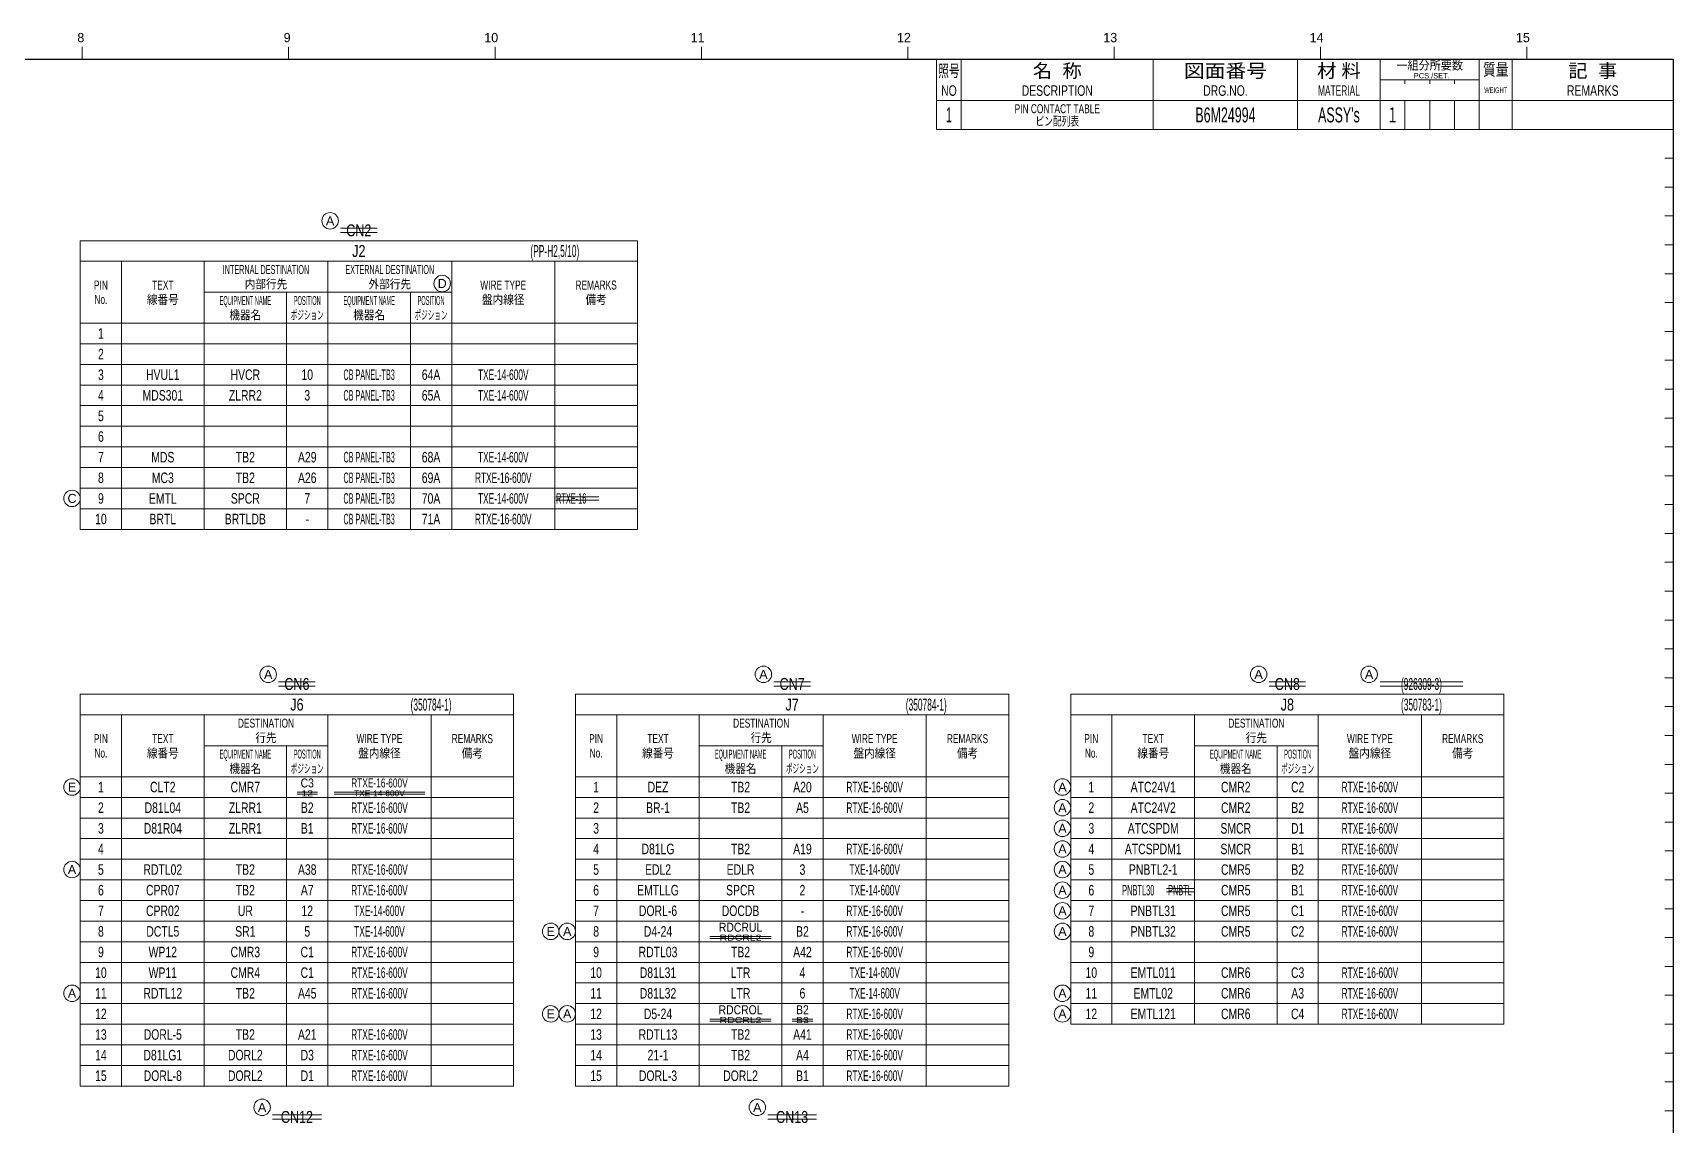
# Model space of a CAD drawing. Header units: millimetres. Extents: x 10 to 821, y 12 to 580.
# Drawn here: x 423.5 to 821, y 315.5 to 580.4 of the extents above; entities that cross this region are included whole.
import ezdxf
from ezdxf.enums import TextEntityAlignment as Align

# ---------------------------------------------------------------- set-up
doc = ezdxf.new("R2010")
doc.units = ezdxf.units.MM
for name, color, linetype in [('GR1_02', 7, 'Continuous'), ('GR1_04', 7, 'Continuous'), ('GR1_05', 7, 'Continuous'), ('GR1_06', 7, 'Continuous'), ('GR1_07', 7, 'Continuous'), ('GR2_03', 7, 'Continuous'), ('図面枠B6M', 7, 'Continuous'), ('表題、部品表_02', 7, 'Continuous'), ('表題、部品表_03', 7, 'Continuous')]:
    doc.layers.add(name, color=color, linetype=linetype)
doc.styles.add('HG丸ｺﾞｼｯｸM-PRO', font='')
doc.styles.get('HG丸ｺﾞｼｯｸM-PRO').set_extended_font_data('HG丸ｺﾞｼｯｸM-PRO')

# ---------------------------------------------------------------- blocks, each defined once
blk = doc.blocks.new('BLKF023')
at = {"layer": '図面枠B6M', "color": 4, "linetype": 'Continuous', "lineweight": 13}
for p, q in [((435.5, 577), (435.5, 574)), ((485.5, 577), (485.5, 574)), ((535.5, 577), (535.5, 574)), ((585.5, 577), (585.5, 574)), ((635.5, 577), (635.5, 574)), ((685.5, 577), (685.5, 574)), ((735.5, 577), (735.5, 574)), ((785.5, 577), (785.5, 574)), ((819, 557), (821, 557)), ((819, 550), (821, 550)), ((819, 543), (821, 543)), ((819, 536), (821, 536)), ((819, 529), (821, 529)), ((819, 522), (821, 522)), ((819, 515), (821, 515)), ((819, 508), (821, 508)), ((819, 501), (821, 501)), ((819, 494), (821, 494)), ((819, 487), (821, 487)), ((819, 480), (821, 480)), ((819, 473), (821, 473)), ((819, 466), (821, 466)), ((819, 459), (821, 459)), ((819, 452), (821, 452)), ((819, 445), (821, 445)), ((819, 438), (821, 438)), ((819, 431), (821, 431)), ((819, 424), (821, 424)), ((819, 417), (821, 417)), ((819, 410), (821, 410)), ((819, 403), (821, 403)), ((819, 396), (821, 396)), ((819, 389), (821, 389)), ((819, 382), (821, 382)), ((819, 375), (821, 375)), ((819, 368), (821, 368)), ((819, 361), (821, 361)), ((819, 354), (821, 354)), ((819, 347), (821, 347)), ((819, 340), (821, 340)), ((819, 333), (821, 333)), ((819, 326), (821, 326)), ((819, 319), (821, 319))]:
    blk.add_line(p, q, dxfattribs=at)
at = {"layer": '図面枠B6M', "color": 2, "linetype": 'Continuous', "lineweight": 25}
for p, q in [((35.5, 574), (821, 574)), ((821, 574), (821, 20))]:
    blk.add_line(p, q, dxfattribs=at)
at = {"layer": '図面枠B6M', "color": 4, "linetype": 'Continuous', "lineweight": 13, "style": 'HG丸ｺﾞｼｯｸM-PRO', "width": 1.003994}
for s, height, p in [('8', 2.25, (434.29, 577.45)), ('9', 2.25, (484.29, 577.45)), ('10', 2.255, (532.9, 577.45)), ('11', 2.255, (582.9, 577.45)), ('12', 2.255, (632.9, 577.45)), ('13', 2.255, (682.9, 577.45)), ('14', 2.255, (732.9, 577.45)), ('15', 2.255, (782.9, 577.45))]:
    blk.add_text(s, height=height, dxfattribs=at).set_placement(p, align=Align.BOTTOM_LEFT)
blk = doc.blocks.new('BLKF026')
at = {"layer": 'GR2_03', "color": 4, "linetype": 'Continuous', "lineweight": 13}
for p, q in [((642.5, 574), (642.5, 564)), ((642.5, 574), (821, 574)), ((648.5, 574), (648.5, 564)), ((695, 574), (695, 564)), ((730, 574), (730, 564)), ((750, 574), (750, 564)), ((774, 574), (774, 564)), ((782, 574), (782, 564)), ((821, 574), (821, 564)), ((750, 569), (774, 569)), ((756, 568), (756, 569)), ((762, 569), (762, 568)), ((768, 569), (768, 568)), ((642.5, 564), (821, 564))]:
    blk.add_line(p, q, dxfattribs=at)
at = {"layer": 'GR2_03', "color": 3, "linetype": 'Continuous', "lineweight": 35, "style": 'HG丸ｺﾞｼｯｸM-PRO'}
for s, height, width, p in [('照号', 2.909, 0.651535, (645.5, 571.2)), ('名  称', 3.273, 1.042426, (671.75, 571.2)), ('図面番号', 3.273, 1.127518, (712.5, 571.2)), ('材 料', 3.273, 1.042439, (740, 571.2)), ('一組分所要数', 2.036, 0.966638, (762, 572.5)), ('質量', 2.909, 0.781842, (778, 571.5)), ('記  事', 3.273, 1.042426, (801.5, 571.2)), ('PCS./SET.', 1.309, 0.862935, (762.5, 570)), ('NO', 2.545, 0.740841, (645.5, 566.4)), ('DESCRIPTION', 2.5455, 0.741365, (671.75, 566.4)), ('DRG.NO.', 2.545, 0.741189, (712.5, 566.4)), ('MATERIAL', 2.545, 0.594756, (740, 566.4)), ('WEIGHT', 1.309, 0.635507, (778, 566.5)), ('REMARKS', 2.545, 0.742803, (801.5, 566.4))]:
    blk.add_text(s, height=height, dxfattribs=dict(at, width=width)).set_placement(p, align=Align.MIDDLE_CENTER)
blk = doc.blocks.new('BLKF025')
at = {"layer": 'GR2_03', "color": 3, "linetype": 'Continuous', "lineweight": 13}
blk.add_blockref('BLKF026', (0, 0), dxfattribs=at)
blk = doc.blocks.new('BLKF027')
at = {"layer": '表題、部品表_02', "color": 4, "linetype": 'Continuous', "lineweight": 13}
for p, q in [((642.5, 564), (642.5, 557)), ((642.5, 564), (821, 564)), ((648.5, 564), (648.5, 557)), ((695, 564), (695, 557)), ((730, 564), (730, 557)), ((750, 564), (750, 557)), ((756, 564), (756, 557)), ((762, 564), (762, 557)), ((768, 557), (768, 564)), ((774, 564), (774, 557)), ((782, 564), (782, 557)), ((821, 564), (821, 557)), ((642.5, 557), (821, 557))]:
    blk.add_line(p, q, dxfattribs=at)
blk = doc.blocks.new('BLKF087')
at = {"layer": 'GR1_02', "color": 4, "linetype": 'Continuous', "lineweight": 13}
for p, q in [((435, 420), (540, 420)), ((435, 420), (435, 325)), ((540, 420), (540, 325)), ((435, 415), (540, 415)), ((445, 415), (445, 325)), ((465, 415), (465, 325)), ((495, 415), (495, 325)), ((520, 415), (520, 325)), ((465, 407.5), (495, 407.5)), ((485, 407.5), (485, 325)), ((435, 400), (540, 400)), ((435, 395), (540, 395)), ((435, 390), (540, 390)), ((435, 385), (540, 385)), ((435, 380), (540, 380)), ((435, 375), (540, 375)), ((435, 370), (540, 370)), ((435, 365), (540, 365)), ((435, 360), (540, 360)), ((435, 355), (540, 355)), ((435, 350), (540, 350)), ((435, 345), (540, 345)), ((435, 340), (540, 340)), ((435, 335), (540, 335)), ((435, 330), (540, 330)), ((435, 325), (540, 325))]:
    blk.add_line(p, q, dxfattribs=at)
blk = doc.blocks.new('BLKF073')
at = {"layer": 'GR1_02', "color": 4, "linetype": 'Continuous', "lineweight": 13}
blk.add_blockref('BLKF087', (0, 0), dxfattribs=at)
at = {"layer": 'GR1_02', "color": 3, "linetype": 'Continuous', "lineweight": 35, "style": 'HG丸ｺﾞｼｯｸM-PRO'}
for s, height, width, p in [('J6', 2.909, 0.784871, (487.5, 417.5)), ('DESTINATION', 2.1818, 0.693116, (480, 413)), ('PIN', 2.182, 0.692358, (440, 409.25)), ('TEXT', 2.182, 0.694137, (455, 409.25)), ('行先', 2.182, 0.863284, (480, 409.5)), ('WIRE TYPE', 2.182, 0.692093, (507.5, 409.25)), ('REMARKS', 2.182, 0.692634, (530, 409.25)), ('No.', 2.182, 0.69162, (440, 405.75)), ('線番号', 2.182, 0.863284, (455, 405.75)), ('EQUIPMENT NAME', 2.1818, 0.375541, (475, 405.5)), ('POSITION', 2.182, 0.375403, (490, 405.5)), ('盤内線径', 2.182, 0.863284, (507.5, 405.75)), ('備考', 2.182, 0.863284, (530, 405.75)), ('機器名', 2.182, 0.863284, (475, 402)), ('ポジション', 2.182, 0.521228, (490, 402)), ('1', 2.55, 0.740651, (440, 397.5)), ('2', 2.55, 0.740651, (440, 392.5)), ('3', 2.55, 0.740651, (440, 387.5)), ('4', 2.55, 0.740651, (440, 382.5)), ('5', 2.55, 0.740651, (440, 377.5)), ('6', 2.55, 0.740651, (440, 372.5)), ('7', 2.55, 0.740651, (440, 367.5)), ('8', 2.55, 0.740651, (440, 362.5)), ('9', 2.55, 0.740651, (440, 357.5)), ('10', 2.545, 0.740651, (440, 352.5)), ('11', 2.545, 0.740651, (440, 347.5)), ('12', 2.545, 0.740651, (440, 342.5)), ('13', 2.545, 0.740651, (440, 337.5)), ('14', 2.545, 0.740651, (440, 332.5)), ('15', 2.545, 0.740651, (440, 327.5))]:
    blk.add_text(s, height=height, dxfattribs=dict(at, width=width)).set_placement(p, align=Align.MIDDLE_CENTER)
blk = doc.blocks.new('BLKF104')
at = {"layer": 'GR1_02', "color": 4, "linetype": 'Continuous', "lineweight": 13}
for p, q in [((555, 420), (660, 420)), ((555, 420), (555, 325)), ((660, 420), (660, 325)), ((555, 415), (660, 415)), ((565, 415), (565, 325)), ((585, 415), (585, 325)), ((615, 415), (615, 325)), ((640, 415), (640, 325)), ((585, 407.5), (615, 407.5)), ((605, 407.5), (605, 325)), ((555, 400), (660, 400)), ((555, 395), (660, 395)), ((555, 390), (660, 390)), ((555, 385), (660, 385)), ((555, 380), (660, 380)), ((555, 375), (660, 375)), ((555, 370), (660, 370)), ((555, 365), (660, 365)), ((555, 360), (660, 360)), ((555, 355), (660, 355)), ((555, 350), (660, 350)), ((555, 345), (660, 345)), ((555, 340), (660, 340)), ((555, 335), (660, 335)), ((555, 330), (660, 330)), ((555, 325), (660, 325))]:
    blk.add_line(p, q, dxfattribs=at)
blk = doc.blocks.new('BLKF090')
at = {"layer": 'GR1_02', "color": 4, "linetype": 'Continuous', "lineweight": 13}
blk.add_blockref('BLKF104', (0, 0), dxfattribs=at)
at = {"layer": 'GR1_02', "color": 3, "linetype": 'Continuous', "lineweight": 35, "style": 'HG丸ｺﾞｼｯｸM-PRO'}
for s, height, width, p in [('J7', 2.909, 0.784871, (607.5, 417.5)), ('DESTINATION', 2.1818, 0.693116, (600, 413)), ('PIN', 2.182, 0.692358, (560, 409.25)), ('TEXT', 2.182, 0.694137, (575, 409.25)), ('行先', 2.182, 0.863284, (600, 409.5)), ('WIRE TYPE', 2.182, 0.692093, (627.5, 409.25)), ('REMARKS', 2.182, 0.692634, (650, 409.25)), ('No.', 2.182, 0.69162, (560, 405.75)), ('線番号', 2.182, 0.863284, (575, 405.75)), ('EQUIPMENT NAME', 2.1818, 0.375541, (595, 405.5)), ('POSITION', 2.182, 0.375403, (610, 405.5)), ('盤内線径', 2.182, 0.863284, (627.5, 405.75)), ('備考', 2.182, 0.863284, (650, 405.75)), ('機器名', 2.182, 0.863284, (595, 402)), ('ポジション', 2.182, 0.521228, (610, 402)), ('1', 2.55, 0.740651, (560, 397.5)), ('2', 2.55, 0.740651, (560, 392.5)), ('3', 2.55, 0.740651, (560, 387.5)), ('4', 2.55, 0.740651, (560, 382.5)), ('5', 2.55, 0.740651, (560, 377.5)), ('6', 2.55, 0.740651, (560, 372.5)), ('7', 2.55, 0.740651, (560, 367.5)), ('8', 2.55, 0.740651, (560, 362.5)), ('9', 2.55, 0.740651, (560, 357.5)), ('10', 2.545, 0.740651, (560, 352.5)), ('11', 2.545, 0.740651, (560, 347.5)), ('12', 2.545, 0.740651, (560, 342.5)), ('13', 2.545, 0.740651, (560, 337.5)), ('14', 2.545, 0.740651, (560, 332.5)), ('15', 2.545, 0.740651, (560, 327.5))]:
    blk.add_text(s, height=height, dxfattribs=dict(at, width=width)).set_placement(p, align=Align.MIDDLE_CENTER)
blk = doc.blocks.new('BLKF188')
at = {"layer": 'GR1_06', "color": 4, "linetype": 'Continuous', "lineweight": 13}
blk.add_circle((480.54, 424.83), 2, dxfattribs=at)
at = {"layer": 'GR1_06', "color": 4, "linetype": 'Continuous', "lineweight": 13, "style": 'HG丸ｺﾞｼｯｸM-PRO', "width": 1.042301}
blk.add_text('A', height=2.18, dxfattribs=at).set_placement((480.54, 424.83), align=Align.MIDDLE_CENTER)
blk = doc.blocks.new('BLKF189')
at = {"layer": 'GR1_06', "color": 4, "linetype": 'Continuous', "lineweight": 13}
blk.add_circle((600.54, 424.83), 2, dxfattribs=at)
at = {"layer": 'GR1_06', "color": 4, "linetype": 'Continuous', "lineweight": 13, "style": 'HG丸ｺﾞｼｯｸM-PRO', "width": 1.042301}
blk.add_text('A', height=2.18, dxfattribs=at).set_placement((600.54, 424.83), align=Align.MIDDLE_CENTER)
blk = doc.blocks.new('BLKF190')
at = {"layer": 'GR1_06', "color": 4, "linetype": 'Continuous', "lineweight": 13}
blk.add_circle((720.54, 424.83), 2, dxfattribs=at)
at = {"layer": 'GR1_06', "color": 4, "linetype": 'Continuous', "lineweight": 13, "style": 'HG丸ｺﾞｼｯｸM-PRO', "width": 1.042301}
blk.add_text('A', height=2.18, dxfattribs=at).set_placement((720.54, 424.83), align=Align.MIDDLE_CENTER)
blk = doc.blocks.new('BLKF194')
at = {"layer": 'GR1_06', "color": 4, "linetype": 'Continuous', "lineweight": 13}
blk.add_circle((479.06, 319.83), 2, dxfattribs=at)
at = {"layer": 'GR1_06', "color": 4, "linetype": 'Continuous', "lineweight": 13, "style": 'HG丸ｺﾞｼｯｸM-PRO', "width": 1.042301}
blk.add_text('A', height=2.18, dxfattribs=at).set_placement((479.06, 319.83), align=Align.MIDDLE_CENTER)
blk = doc.blocks.new('BLKF195')
at = {"layer": 'GR1_06', "color": 4, "linetype": 'Continuous', "lineweight": 13}
blk.add_circle((599.06, 319.83), 2, dxfattribs=at)
at = {"layer": 'GR1_06', "color": 4, "linetype": 'Continuous', "lineweight": 13, "style": 'HG丸ｺﾞｼｯｸM-PRO', "width": 1.042301}
blk.add_text('A', height=2.18, dxfattribs=at).set_placement((599.06, 319.83), align=Align.MIDDLE_CENTER)
blk = doc.blocks.new('BLKF196')
at = {"layer": 'GR1_06', "color": 4, "linetype": 'Continuous', "lineweight": 13}
blk.add_circle((673, 372.5), 2, dxfattribs=at)
at = {"layer": 'GR1_06', "color": 4, "linetype": 'Continuous', "lineweight": 13, "style": 'HG丸ｺﾞｼｯｸM-PRO', "width": 1.042301}
blk.add_text('A', height=2.18, dxfattribs=at).set_placement((673, 372.5), align=Align.MIDDLE_CENTER)
blk = doc.blocks.new('BLKF197')
at = {"layer": 'GR1_06', "color": 4, "linetype": 'Continuous', "lineweight": 13}
blk.add_circle((747.31, 424.83), 2, dxfattribs=at)
at = {"layer": 'GR1_06', "color": 4, "linetype": 'Continuous', "lineweight": 13, "style": 'HG丸ｺﾞｼｯｸM-PRO', "width": 1.042301}
blk.add_text('A', height=2.18, dxfattribs=at).set_placement((747.31, 424.83), align=Align.MIDDLE_CENTER)
blk = doc.blocks.new('BLKF211')
at = {"layer": 'GR1_02', "color": 4, "linetype": 'Continuous', "lineweight": 13}
for p, q in [((675, 420), (780, 420)), ((675, 420), (675, 340)), ((780, 420), (780, 340)), ((675, 415), (780, 415)), ((685, 415), (685, 340)), ((705, 415), (705, 340)), ((735, 415), (735, 340)), ((760, 415), (760, 340)), ((705, 407.5), (735, 407.5)), ((725, 407.5), (725, 340)), ((675, 400), (780, 400)), ((675, 395), (780, 395)), ((675, 390), (780, 390)), ((675, 385), (780, 385)), ((675, 380), (780, 380)), ((675, 375), (780, 375)), ((675, 370), (780, 370)), ((675, 365), (780, 365)), ((675, 360), (780, 360)), ((675, 355), (780, 355)), ((675, 350), (780, 350)), ((675, 345), (780, 345)), ((675, 340), (780, 340))]:
    blk.add_line(p, q, dxfattribs=at)
blk = doc.blocks.new('BLKF198')
at = {"layer": 'GR1_02', "color": 4, "linetype": 'Continuous', "lineweight": 13}
blk.add_blockref('BLKF211', (0, 0), dxfattribs=at)
at = {"layer": 'GR1_02', "color": 3, "linetype": 'Continuous', "lineweight": 35, "style": 'HG丸ｺﾞｼｯｸM-PRO'}
for s, height, width, p in [('J8', 2.909, 0.784871, (727.5, 417.5)), ('DESTINATION', 2.1818, 0.693116, (720, 413)), ('PIN', 2.182, 0.692358, (680, 409.25)), ('TEXT', 2.182, 0.694137, (695, 409.25)), ('行先', 2.182, 0.863284, (720, 409.5)), ('WIRE TYPE', 2.182, 0.692093, (747.5, 409.25)), ('REMARKS', 2.182, 0.692634, (770, 409.25)), ('No.', 2.182, 0.69162, (680, 405.75)), ('線番号', 2.182, 0.863284, (695, 405.75)), ('EQUIPMENT NAME', 2.1818, 0.375541, (715, 405.5)), ('POSITION', 2.182, 0.375403, (730, 405.5)), ('盤内線径', 2.182, 0.863284, (747.5, 405.75)), ('備考', 2.182, 0.863284, (770, 405.75)), ('機器名', 2.182, 0.863284, (715, 402)), ('ポジション', 2.182, 0.521228, (730, 402)), ('1', 2.55, 0.740651, (680, 397.5)), ('2', 2.55, 0.740651, (680, 392.5)), ('3', 2.55, 0.740651, (680, 387.5)), ('4', 2.55, 0.740651, (680, 382.5)), ('5', 2.55, 0.740651, (680, 377.5)), ('6', 2.55, 0.740651, (680, 372.5)), ('7', 2.55, 0.740651, (680, 367.5)), ('8', 2.55, 0.740651, (680, 362.5)), ('9', 2.55, 0.740651, (680, 357.5)), ('10', 2.545, 0.740651, (680, 352.5)), ('11', 2.545, 0.740651, (680, 347.5)), ('12', 2.545, 0.740651, (680, 342.5))]:
    blk.add_text(s, height=height, dxfattribs=dict(at, width=width)).set_placement(p, align=Align.MIDDLE_CENTER)
blk = doc.blocks.new('BLKF216')
at = {"layer": 'GR1_06', "color": 4, "linetype": 'Continuous', "lineweight": 13}
blk.add_circle((433, 377.5), 2, dxfattribs=at)
at = {"layer": 'GR1_06', "color": 4, "linetype": 'Continuous', "lineweight": 13, "style": 'HG丸ｺﾞｼｯｸM-PRO', "width": 1.042301}
blk.add_text('A', height=2.18, dxfattribs=at).set_placement((433, 377.5), align=Align.MIDDLE_CENTER)
blk = doc.blocks.new('BLKF217')
at = {"layer": 'GR1_06', "color": 4, "linetype": 'Continuous', "lineweight": 13}
blk.add_circle((553, 362.5), 2, dxfattribs=at)
at = {"layer": 'GR1_06', "color": 4, "linetype": 'Continuous', "lineweight": 13, "style": 'HG丸ｺﾞｼｯｸM-PRO', "width": 1.042301}
blk.add_text('A', height=2.18, dxfattribs=at).set_placement((553, 362.5), align=Align.MIDDLE_CENTER)
blk = doc.blocks.new('BLKF218')
at = {"layer": 'GR1_06', "color": 4, "linetype": 'Continuous', "lineweight": 13}
blk.add_circle((673, 397.5), 2, dxfattribs=at)
at = {"layer": 'GR1_06', "color": 4, "linetype": 'Continuous', "lineweight": 13, "style": 'HG丸ｺﾞｼｯｸM-PRO', "width": 1.042301}
blk.add_text('A', height=2.18, dxfattribs=at).set_placement((673, 397.5), align=Align.MIDDLE_CENTER)
blk = doc.blocks.new('BLKF219')
at = {"layer": 'GR1_06', "color": 4, "linetype": 'Continuous', "lineweight": 13}
blk.add_circle((673, 362.5), 2, dxfattribs=at)
at = {"layer": 'GR1_06', "color": 4, "linetype": 'Continuous', "lineweight": 13, "style": 'HG丸ｺﾞｼｯｸM-PRO', "width": 1.042301}
blk.add_text('A', height=2.18, dxfattribs=at).set_placement((673, 362.5), align=Align.MIDDLE_CENTER)
blk = doc.blocks.new('BLKF220')
at = {"layer": 'GR1_06', "color": 4, "linetype": 'Continuous', "lineweight": 13}
blk.add_circle((673, 347.5), 2, dxfattribs=at)
at = {"layer": 'GR1_06', "color": 4, "linetype": 'Continuous', "lineweight": 13, "style": 'HG丸ｺﾞｼｯｸM-PRO', "width": 1.042301}
blk.add_text('A', height=2.18, dxfattribs=at).set_placement((673, 347.5), align=Align.MIDDLE_CENTER)
blk = doc.blocks.new('BLKF221')
at = {"layer": 'GR1_06', "color": 4, "linetype": 'Continuous', "lineweight": 13}
blk.add_circle((673, 342.5), 2, dxfattribs=at)
at = {"layer": 'GR1_06', "color": 4, "linetype": 'Continuous', "lineweight": 13, "style": 'HG丸ｺﾞｼｯｸM-PRO', "width": 1.042301}
blk.add_text('A', height=2.18, dxfattribs=at).set_placement((673, 342.5), align=Align.MIDDLE_CENTER)
blk = doc.blocks.new('BLKF222')
at = {"layer": 'GR1_06', "color": 4, "linetype": 'Continuous', "lineweight": 13}
blk.add_circle((673, 367.5), 2, dxfattribs=at)
at = {"layer": 'GR1_06', "color": 4, "linetype": 'Continuous', "lineweight": 13, "style": 'HG丸ｺﾞｼｯｸM-PRO', "width": 1.042301}
blk.add_text('A', height=2.18, dxfattribs=at).set_placement((673, 367.5), align=Align.MIDDLE_CENTER)
blk = doc.blocks.new('BLKF232')
at = {"layer": 'GR1_06', "color": 4, "linetype": 'Continuous', "lineweight": 13}
blk.add_circle((433, 347.5), 2, dxfattribs=at)
at = {"layer": 'GR1_06', "color": 4, "linetype": 'Continuous', "lineweight": 13, "style": 'HG丸ｺﾞｼｯｸM-PRO', "width": 1.042301}
blk.add_text('A', height=2.18, dxfattribs=at).set_placement((433, 347.5), align=Align.MIDDLE_CENTER)
blk = doc.blocks.new('BLKF233')
at = {"layer": 'GR1_06', "color": 4, "linetype": 'Continuous', "lineweight": 13}
blk.add_circle((553, 342.5), 2, dxfattribs=at)
at = {"layer": 'GR1_06', "color": 4, "linetype": 'Continuous', "lineweight": 13, "style": 'HG丸ｺﾞｼｯｸM-PRO', "width": 1.042301}
blk.add_text('A', height=2.18, dxfattribs=at).set_placement((553, 342.5), align=Align.MIDDLE_CENTER)
blk = doc.blocks.new('BLKF243')
at = {"layer": 'GR1_06', "color": 4, "linetype": 'Continuous', "lineweight": 13}
blk.add_circle((673, 392.5), 2, dxfattribs=at)
at = {"layer": 'GR1_06', "color": 4, "linetype": 'Continuous', "lineweight": 13, "style": 'HG丸ｺﾞｼｯｸM-PRO', "width": 1.042301}
blk.add_text('A', height=2.18, dxfattribs=at).set_placement((673, 392.5), align=Align.MIDDLE_CENTER)
blk = doc.blocks.new('BLKF244')
at = {"layer": 'GR1_06', "color": 4, "linetype": 'Continuous', "lineweight": 13}
blk.add_circle((673, 377.5), 2, dxfattribs=at)
at = {"layer": 'GR1_06', "color": 4, "linetype": 'Continuous', "lineweight": 13, "style": 'HG丸ｺﾞｼｯｸM-PRO', "width": 1.042301}
blk.add_text('A', height=2.18, dxfattribs=at).set_placement((673, 377.5), align=Align.MIDDLE_CENTER)
blk = doc.blocks.new('BLKF249')
at = {"layer": 'GR1_06', "color": 4, "linetype": 'Continuous', "lineweight": 13}
blk.add_circle((673, 387.5), 2, dxfattribs=at)
at = {"layer": 'GR1_06', "color": 4, "linetype": 'Continuous', "lineweight": 13, "style": 'HG丸ｺﾞｼｯｸM-PRO', "width": 1.042301}
blk.add_text('A', height=2.18, dxfattribs=at).set_placement((673, 387.5), align=Align.MIDDLE_CENTER)
blk = doc.blocks.new('BLKF250')
at = {"layer": 'GR1_06', "color": 4, "linetype": 'Continuous', "lineweight": 13}
blk.add_circle((673, 382.5), 2, dxfattribs=at)
at = {"layer": 'GR1_06', "color": 4, "linetype": 'Continuous', "lineweight": 13, "style": 'HG丸ｺﾞｼｯｸM-PRO', "width": 1.042301}
blk.add_text('A', height=2.18, dxfattribs=at).set_placement((673, 382.5), align=Align.MIDDLE_CENTER)
blk = doc.blocks.new('BLKF278')
at = {"layer": 'GR1_02', "color": 4, "linetype": 'Continuous', "lineweight": 13}
for p, q in [((435, 530), (570, 530)), ((435, 530), (435, 460)), ((570, 530), (570, 460)), ((435, 525), (570, 525)), ((445, 525), (445, 460)), ((465, 525), (465, 460)), ((495, 525), (495, 460)), ((525, 525), (525, 460)), ((550, 525), (550, 460)), ((525, 517.5), (465, 517.5)), ((485, 517.5), (485, 460)), ((515, 517.5), (515, 460)), ((435, 510), (570, 510)), ((435, 505), (570, 505)), ((435, 500), (570, 500)), ((435, 495), (570, 495)), ((435, 490), (570, 490)), ((435, 485), (570, 485)), ((435, 480), (570, 480)), ((435, 475), (570, 475)), ((435, 470), (570, 470)), ((435, 465), (570, 465)), ((435, 460), (570, 460))]:
    blk.add_line(p, q, dxfattribs=at)
blk = doc.blocks.new('BLKF267')
at = {"layer": 'GR1_02', "color": 4, "linetype": 'Continuous', "lineweight": 13}
blk.add_blockref('BLKF278', (0, 0), dxfattribs=at)
at = {"layer": 'GR1_02', "color": 3, "linetype": 'Continuous', "lineweight": 35, "style": 'HG丸ｺﾞｼｯｸM-PRO'}
for s, height, width, p in [('J2', 2.909, 0.784871, (502.5, 527.5)), ('INTERNAL DESTINATION', 2.1818, 0.480929, (480, 523)), ('内部行先', 2.182, 0.863284, (480, 519.5)), ('EXTERNAL DESTINATION', 2.1818, 0.480828, (510, 523)), ('外部行先', 2.182, 0.863284, (510, 519.5)), ('PIN', 2.182, 0.692358, (440, 519.25)), ('No.', 2.182, 0.69162, (440, 515.75)), ('線番号', 2.182, 0.863284, (455, 515.75)), ('TEXT', 2.182, 0.694137, (455, 519.25)), ('WIRE TYPE', 2.182, 0.692093, (537.5, 519.25)), ('盤内線径', 2.182, 0.863284, (537.5, 515.75)), ('REMARKS', 2.182, 0.692634, (560, 519.25)), ('備考', 2.182, 0.863284, (560, 515.75)), ('EQUIPMENT NAME', 2.1818, 0.375541, (475, 515.5)), ('機器名', 2.182, 0.863284, (475, 512)), ('ポジション', 2.182, 0.521228, (490, 512)), ('POSITION', 2.182, 0.375403, (490, 515.5)), ('EQUIPMENT NAME', 2.1818, 0.375541, (505, 515.5)), ('機器名', 2.182, 0.863284, (505, 512)), ('ポジション', 2.182, 0.521228, (520, 512)), ('POSITION', 2.182, 0.375403, (520, 515.5)), ('1', 2.55, 0.740651, (440, 507.5)), ('2', 2.55, 0.740651, (440, 502.5)), ('3', 2.55, 0.740651, (440, 497.5)), ('4', 2.55, 0.740651, (440, 492.5)), ('5', 2.55, 0.740651, (440, 487.5)), ('6', 2.55, 0.740651, (440, 482.5)), ('7', 2.55, 0.740651, (440, 477.5)), ('8', 2.55, 0.740651, (440, 472.5)), ('9', 2.55, 0.740651, (440, 467.5)), ('10', 2.545, 0.740651, (440, 462.5))]:
    blk.add_text(s, height=height, dxfattribs=dict(at, width=width)).set_placement(p, align=Align.MIDDLE_CENTER)
blk = doc.blocks.new('BLKF279')
at = {"layer": 'GR1_06', "color": 4, "linetype": 'Continuous', "lineweight": 13}
blk.add_circle((495.54, 534.83), 2, dxfattribs=at)
at = {"layer": 'GR1_06', "color": 4, "linetype": 'Continuous', "lineweight": 13, "style": 'HG丸ｺﾞｼｯｸM-PRO', "width": 1.042301}
blk.add_text('A', height=2.18, dxfattribs=at).set_placement((495.54, 534.83), align=Align.MIDDLE_CENTER)
blk = doc.blocks.new('BLKF280')
at = {"layer": 'GR1_06', "color": 4, "linetype": 'Continuous', "lineweight": 13}
blk.add_circle((433, 467.5), 2, dxfattribs=at)
at = {"layer": 'GR1_06', "color": 4, "linetype": 'Continuous', "lineweight": 13, "style": 'HG丸ｺﾞｼｯｸM-PRO', "width": 1.042931}
blk.add_text('C', height=2.18, dxfattribs=at).set_placement((433, 467.5), align=Align.MIDDLE_CENTER)
blk = doc.blocks.new('BLKF282')
at = {"layer": 'GR1_06', "color": 4, "linetype": 'Continuous', "lineweight": 13}
blk.add_circle((522.7, 519.61), 2, dxfattribs=at)
at = {"layer": 'GR1_06', "color": 4, "linetype": 'Continuous', "lineweight": 13, "style": 'HG丸ｺﾞｼｯｸM-PRO', "width": 1.042833}
blk.add_text('D', height=2.18, dxfattribs=at).set_placement((522.7, 519.61), align=Align.MIDDLE_CENTER)
blk = doc.blocks.new('BLKF294')
at = {"layer": 'GR1_05', "color": 4, "linetype": 'Continuous', "lineweight": 13}
blk.add_circle((433, 397.5), 2, dxfattribs=at)
at = {"layer": 'GR1_05', "color": 4, "linetype": 'Continuous', "lineweight": 13, "style": 'HG丸ｺﾞｼｯｸM-PRO', "width": 1.04259}
blk.add_text('E', height=2.18, dxfattribs=at).set_placement((433, 397.5), align=Align.MIDDLE_CENTER)
blk = doc.blocks.new('BLKF300')
at = {"layer": 'GR1_05', "color": 4, "linetype": 'Continuous', "lineweight": 13}
blk.add_circle((549, 342.5), 2, dxfattribs=at)
at = {"layer": 'GR1_05', "color": 4, "linetype": 'Continuous', "lineweight": 13, "style": 'HG丸ｺﾞｼｯｸM-PRO', "width": 1.04259}
blk.add_text('E', height=2.18, dxfattribs=at).set_placement((549, 342.5), align=Align.MIDDLE_CENTER)
blk = doc.blocks.new('BLKF311')
at = {"layer": 'GR1_05', "color": 4, "linetype": 'Continuous', "lineweight": 13}
blk.add_circle((549, 362.5), 2, dxfattribs=at)
at = {"layer": 'GR1_05', "color": 4, "linetype": 'Continuous', "lineweight": 13, "style": 'HG丸ｺﾞｼｯｸM-PRO', "width": 1.04259}
blk.add_text('E', height=2.18, dxfattribs=at).set_placement((549, 362.5), align=Align.MIDDLE_CENTER)

msp = doc.modelspace()

# ---------------------------------------------------------------- linework, layer by layer
at = {"layer": 'GR1_05', "color": 4, "linetype": 'Continuous', "lineweight": 13}
for p, q in [((487.52, 396.25), (492.48, 396.25)), ((487.52, 395.75), (492.48, 395.75)), ((496.5, 396.25), (518.5, 396.25)), ((496.5, 395.75), (518.5, 395.75)), ((587.56, 361.25), (602.44, 361.25)), ((587.56, 360.75), (602.44, 360.75)), ((587.56, 341.25), (602.44, 341.25)), ((587.56, 340.75), (602.44, 340.75)), ((607.52, 341.25), (612.48, 341.25)), ((607.52, 340.75), (612.48, 340.75))]:
    msp.add_line(p, q, dxfattribs=at)
at = {"layer": 'GR1_06', "color": 4, "linetype": 'Continuous', "lineweight": 13}
for p, q in [((498.06, 533), (506.94, 533)), ((498.06, 532), (506.94, 532)), ((550.25, 467.9), (560.64, 467.9)), ((550.25, 467.1), (560.64, 467.1)), ((483.06, 423), (491.94, 423)), ((483.06, 422), (491.94, 422)), ((603.06, 423), (611.94, 423)), ((603.06, 422), (611.94, 422)), ((723.06, 423), (731.94, 423)), ((723.06, 422), (731.94, 422)), ((749.97, 423), (770.04, 423)), ((749.97, 422), (770.04, 422)), ((698.19, 372.9), (704.82, 372.9)), ((698.19, 372.1), (704.82, 372.1)), ((481.58, 318), (493.42, 318)), ((481.58, 317), (493.42, 317)), ((601.58, 318), (613.42, 318)), ((601.58, 317), (613.42, 317))]:
    msp.add_line(p, q, dxfattribs=at)

# ---------------------------------------------------------------- block references
at = {"layer": 'GR1_02', "color": 4, "linetype": 'Continuous', "lineweight": 35}
for name in ['BLKF267', 'BLKF073', 'BLKF090', 'BLKF198']:
    msp.add_blockref(name, (0, 0), dxfattribs=at)
at = {"layer": 'GR1_05', "color": 4, "linetype": 'Continuous', "lineweight": 13}
for name in ['BLKF294', 'BLKF311', 'BLKF300']:
    msp.add_blockref(name, (0, 0), dxfattribs=at)
at = {"layer": 'GR1_06', "color": 4, "linetype": 'Continuous', "lineweight": 13}
for name in ['BLKF279', 'BLKF282', 'BLKF280', 'BLKF188', 'BLKF189', 'BLKF190', 'BLKF197', 'BLKF218', 'BLKF243', 'BLKF249', 'BLKF250', 'BLKF216', 'BLKF244', 'BLKF196', 'BLKF222', 'BLKF217', 'BLKF219', 'BLKF232', 'BLKF220', 'BLKF233', 'BLKF221', 'BLKF194', 'BLKF195']:
    msp.add_blockref(name, (0, 0), dxfattribs=at)
at = {"layer": 'GR2_03', "color": 3, "linetype": 'Continuous', "lineweight": 13}
msp.add_blockref('BLKF025', (0, 0), dxfattribs=at)
at = {"layer": '図面枠B6M', "color": 4, "linetype": 'Continuous', "lineweight": 13}
msp.add_blockref('BLKF023', (0, 0), dxfattribs=at)
at = {"layer": '表題、部品表_02', "color": 4, "linetype": 'Continuous', "lineweight": 13}
msp.add_blockref('BLKF027', (0, 0), dxfattribs=at)

# ---------------------------------------------------------------- texts
at = {"layer": 'GR1_02', "color": 3, "linetype": 'Continuous', "lineweight": 35, "style": 'HG丸ｺﾞｼｯｸM-PRO'}
for s, height, width, p in [('(PP-H2,5/10)', 2.9091, 0.521959, (550, 527.5)), ('(350784-1)', 2.909, 0.521176, (520, 417.5)), ('(350784-1)', 2.909, 0.521176, (640, 417.5)), ('(350783-1)', 2.909, 0.521176, (760, 417.5))]:
    msp.add_text(s, height=height, dxfattribs=dict(at, width=width)).set_placement(p, align=Align.MIDDLE_CENTER)
at = {"layer": 'GR1_04', "color": 3, "linetype": 'Continuous', "lineweight": 35, "style": 'HG丸ｺﾞｼｯｸM-PRO'}
for s, height, width, p in [('HVUL1', 2.545, 0.741243, (455, 497.5)), ('HVCR', 2.545, 0.741064, (475, 497.5)), ('10', 2.545, 0.740651, (490, 497.5)), ('CB PANEL-TB3', 2.5455, 0.472964, (505, 497.5)), ('64A', 2.545, 0.741512, (520, 497.5)), ('TXE-14-600V', 2.5455, 0.593965, (537.5, 497.5)), ('MDS301', 2.545, 0.740901, (455, 492.5)), ('ZLRR2', 2.545, 0.742179, (475, 492.5)), ('3', 2.55, 0.740651, (490, 492.5)), ('CB PANEL-TB3', 2.5455, 0.472964, (505, 492.5)), ('65A', 2.545, 0.741512, (520, 492.5)), ('TXE-14-600V', 2.5455, 0.593965, (537.5, 492.5)), ('MDS', 2.545, 0.741128, (455, 477.5)), ('TB2', 2.545, 0.7416, (475, 477.5)), ('A29', 2.545, 0.741512, (490, 477.5)), ('CB PANEL-TB3', 2.5455, 0.472964, (505, 477.5)), ('68A', 2.545, 0.741512, (520, 477.5)), ('TXE-14-600V', 2.5455, 0.593965, (537.5, 477.5)), ('MC3', 2.545, 0.741128, (455, 472.5)), ('TB2', 2.545, 0.7416, (475, 472.5)), ('A26', 2.545, 0.741512, (490, 472.5)), ('CB PANEL-TB3', 2.5455, 0.472964, (505, 472.5)), ('69A', 2.545, 0.741512, (520, 472.5)), ('RTXE-16-600V', 2.5455, 0.593889, (537.5, 472.5)), ('EMTL', 2.545, 0.742247, (455, 467.5)), ('SPCR', 2.545, 0.741986, (475, 467.5)), ('7', 2.55, 0.740651, (490, 467.5)), ('CB PANEL-TB3', 2.5455, 0.472964, (505, 467.5)), ('70A', 2.545, 0.741512, (520, 467.5)), ('TXE-14-600V', 2.5455, 0.593965, (537.5, 467.5)), ('BRTL', 2.545, 0.742508, (455, 462.5)), ('BRTLDB', 2.545, 0.742144, (475, 462.5)), ('-', 2.55, 0.74056, (490, 462.5)), ('CB PANEL-TB3', 2.5455, 0.472964, (505, 462.5)), ('71A', 2.545, 0.741512, (520, 462.5)), ('RTXE-16-600V', 2.5455, 0.593889, (537.5, 462.5)), ('CLT2', 2.545, 0.741034, (455, 397.5)), ('CMR7', 2.545, 0.741503, (475, 397.5)), ('C3', 2.182, 0.863546, (490, 398.5)), ('RTXE-16-600V', 2.1818, 0.691984, (507.5, 398.5)), ('DEZ', 2.545, 0.741414, (575, 397.5)), ('TB2', 2.545, 0.7416, (595, 397.5)), ('A20', 2.545, 0.741512, (610, 397.5)), ('RTXE-16-600V', 2.5455, 0.593889, (627.5, 397.5)), ('D81L04', 2.545, 0.740745, (455, 392.5)), ('ZLRR1', 2.545, 0.742179, (475, 392.5)), ('B2', 2.545, 0.742346, (490, 392.5)), ('RTXE-16-600V', 2.5455, 0.593889, (507.5, 392.5)), ('BR-1', 2.545, 0.742128, (575, 392.5)), ('TB2', 2.545, 0.7416, (595, 392.5)), ('A5', 2.545, 0.741922, (610, 392.5)), ('RTXE-16-600V', 2.5455, 0.593889, (627.5, 392.5)), ('D81R04', 2.545, 0.740716, (455, 387.5)), ('ZLRR1', 2.545, 0.742179, (475, 387.5)), ('B1', 2.545, 0.742346, (490, 387.5)), ('RTXE-16-600V', 2.5455, 0.593889, (507.5, 387.5)), ('D81LG', 2.545, 0.740468, (575, 382.5)), ('TB2', 2.545, 0.7416, (595, 382.5)), ('A19', 2.545, 0.741512, (610, 382.5)), ('RTXE-16-600V', 2.5455, 0.593889, (627.5, 382.5)), ('EDL2', 2.545, 0.741568, (575, 377.5)), ('EDLR', 2.545, 0.742105, (595, 377.5)), ('3', 2.55, 0.740651, (610, 377.5)), ('TXE-14-600V', 2.5455, 0.593965, (627.5, 377.5)), ('CPR07', 2.545, 0.741409, (455, 372.5)), ('TB2', 2.545, 0.7416, (475, 372.5)), ('A7', 2.545, 0.741922, (490, 372.5)), ('RTXE-16-600V', 2.5455, 0.593889, (507.5, 372.5)), ('EMTLLG', 2.545, 0.741844, (575, 372.5)), ('SPCR', 2.545, 0.741986, (595, 372.5)), ('2', 2.55, 0.740651, (610, 372.5)), ('TXE-14-600V', 2.5455, 0.593965, (627.5, 372.5)), ('CPR02', 2.545, 0.741409, (455, 367.5)), ('UR', 2.545, 0.742111, (475, 367.5)), ('12', 2.545, 0.740651, (490, 367.5)), ('TXE-14-600V', 2.5455, 0.593965, (507.5, 367.5)), ('DORL-6', 2.545, 0.741005, (575, 367.5)), ('DOCDB', 2.545, 0.740523, (595, 367.5)), ('-', 2.55, 0.74056, (610, 367.5)), ('RTXE-16-600V', 2.5455, 0.593889, (627.5, 367.5)), ('DCTL5', 2.545, 0.740613, (455, 362.5)), ('SR1', 2.545, 0.741864, (475, 362.5)), ('5', 2.55, 0.740651, (490, 362.5)), ('TXE-14-600V', 2.5455, 0.593965, (507.5, 362.5)), ('WP12', 2.545, 0.741195, (455, 357.5)), ('CMR3', 2.545, 0.741503, (475, 357.5)), ('C1', 2.545, 0.740564, (490, 357.5)), ('RTXE-16-600V', 2.5455, 0.593889, (507.5, 357.5)), ('CMR4', 2.545, 0.741503, (475, 352.5)), ('C1', 2.545, 0.740564, (490, 352.5)), ('RTXE-16-600V', 2.5455, 0.593889, (507.5, 352.5)), ('D81L31', 2.545, 0.740745, (575, 352.5)), ('TXE-14-600V', 2.5455, 0.593965, (627.5, 352.5)), ('WP11', 2.545, 0.741195, (455, 352.5)), ('LTR', 2.545, 0.74197, (595, 352.5)), ('4', 2.55, 0.740651, (610, 352.5)), ('D81L32', 2.545, 0.740745, (575, 347.5)), ('LTR', 2.545, 0.74197, (595, 347.5)), ('6', 2.55, 0.740651, (610, 347.5)), ('TXE-14-600V', 2.5455, 0.593965, (627.5, 347.5)), ('DORL-5', 2.545, 0.741005, (455, 337.5)), ('TB2', 2.545, 0.7416, (475, 337.5)), ('A21', 2.545, 0.741512, (490, 337.5)), ('RTXE-16-600V', 2.5455, 0.593889, (507.5, 337.5)), ('D81LG1', 2.545, 0.740498, (455, 332.5)), ('DORL2', 2.545, 0.741064, (475, 332.5)), ('D3', 2.545, 0.739842, (490, 332.5)), ('RTXE-16-600V', 2.5455, 0.593889, (507.5, 332.5)), ('21-1', 2.545, 0.740635, (575, 332.5)), ('TB2', 2.545, 0.7416, (595, 332.5)), ('A4', 2.545, 0.741922, (610, 332.5)), ('RTXE-16-600V', 2.5455, 0.593889, (627.5, 332.5)), ('DORL-8', 2.545, 0.741005, (455, 327.5)), ('DORL2', 2.545, 0.741064, (475, 327.5)), ('D1', 2.545, 0.739842, (490, 327.5)), ('RTXE-16-600V', 2.5455, 0.593889, (507.5, 327.5)), ('DORL-3', 2.545, 0.741005, (575, 327.5)), ('DORL2', 2.545, 0.741064, (595, 327.5)), ('B1', 2.545, 0.742346, (610, 327.5)), ('RTXE-16-600V', 2.5455, 0.593889, (627.5, 327.5))]:
    msp.add_text(s, height=height, dxfattribs=dict(at, width=width)).set_placement(p, align=Align.MIDDLE_CENTER)
at = {"layer": 'GR1_05', "color": 3, "linetype": 'Continuous', "lineweight": 35, "style": 'HG丸ｺﾞｼｯｸM-PRO'}
for s, height, width, p in [('12', 1.455, 1.305741, (490, 396)), ('TXE-14-600V', 1.4545, 1.04235, (507.5, 396)), ('RDCRL2', 1.455, 1.30433, (595, 361)), ('RDCRL2', 1.455, 1.30433, (595, 341)), ('B3', 1.455, 1.304564, (610, 341))]:
    msp.add_text(s, height=height, dxfattribs=dict(at, width=width)).set_placement(p, align=Align.MIDDLE_CENTER)
at = {"layer": 'GR1_06', "color": 3, "linetype": 'Continuous', "lineweight": 35, "style": 'HG丸ｺﾞｼｯｸM-PRO'}
for s, height, width, p in [('CN2', 2.909, 0.78274, (502.5, 532.5)), ('CN6', 2.909, 0.78274, (487.5, 422.5)), ('CN7', 2.909, 0.78274, (607.5, 422.5)), ('CN8', 2.909, 0.78274, (727.5, 422.5)), ('(926309-3)', 2.909, 0.521176, (760, 422.5)), ('PNBTL', 2.545, 0.416338, (701.48, 372.5)), ('CN12', 2.909, 0.783174, (487.5, 317.5)), ('CN13', 2.909, 0.783174, (607.5, 317.5))]:
    msp.add_text(s, height=height, dxfattribs=dict(at, width=width)).set_placement(p, align=Align.MIDDLE_CENTER)
at = {"layer": 'GR1_06', "color": 3, "linetype": 'Continuous', "lineweight": 35, "style": 'HG丸ｺﾞｼｯｸM-PRO', "width": 0.438968}
msp.add_text('RTXE-16', height=2.545, dxfattribs=at).set_placement((550.29, 467.5), align=Align.MIDDLE_LEFT)
at = {"layer": 'GR1_07', "color": 3, "linetype": 'Continuous', "lineweight": 35, "style": 'HG丸ｺﾞｼｯｸM-PRO'}
for s, height, width, p in [('ATC24V1', 2.545, 0.740762, (695, 397.5)), ('CMR2', 2.545, 0.741503, (715, 397.5)), ('C2', 2.545, 0.740564, (730, 397.5)), ('RTXE-16-600V', 2.5455, 0.593889, (747.5, 397.5)), ('ATC24V2', 2.545, 0.740762, (695, 392.5)), ('CMR2', 2.545, 0.741503, (715, 392.5)), ('B2', 2.545, 0.742346, (730, 392.5)), ('RTXE-16-600V', 2.5455, 0.593889, (747.5, 392.5)), ('ATCSPDM', 2.545, 0.741379, (695, 387.5)), ('SMCR', 2.545, 0.741864, (715, 387.5)), ('D1', 2.545, 0.739842, (730, 387.5)), ('RTXE-16-600V', 2.5455, 0.593889, (747.5, 387.5)), ('ATCSPDM1', 2.545, 0.741292, (695, 382.5)), ('SMCR', 2.545, 0.741864, (715, 382.5)), ('B1', 2.545, 0.742346, (730, 382.5)), ('RTXE-16-600V', 2.5455, 0.593889, (747.5, 382.5)), ('RDTL02', 2.545, 0.741, (455, 377.5)), ('TB2', 2.545, 0.7416, (475, 377.5)), ('A38', 2.545, 0.741512, (490, 377.5)), ('RTXE-16-600V', 2.5455, 0.593889, (507.5, 377.5)), ('PNBTL2-1', 2.545, 0.741688, (695, 377.5)), ('CMR5', 2.545, 0.741503, (715, 377.5)), ('B2', 2.545, 0.742346, (730, 377.5)), ('RTXE-16-600V', 2.5455, 0.593889, (747.5, 377.5)), ('PNBTL30', 2.545, 0.529176, (691.37, 372.5)), ('CMR5', 2.545, 0.741503, (715, 372.5)), ('B1', 2.545, 0.742346, (730, 372.5)), ('RTXE-16-600V', 2.5455, 0.593889, (747.5, 372.5)), ('PNBTL31', 2.545, 0.741798, (695, 367.5)), ('CMR5', 2.545, 0.741503, (715, 367.5)), ('C1', 2.545, 0.740564, (730, 367.5)), ('RTXE-16-600V', 2.5455, 0.593889, (747.5, 367.5)), ('D4-24', 2.545, 0.740284, (575, 362.5)), ('RDCRUL', 2.182, 0.864096, (595, 363.5)), ('B2', 2.545, 0.742346, (610, 362.5)), ('RTXE-16-600V', 2.5455, 0.593889, (627.5, 362.5)), ('PNBTL32', 2.545, 0.741798, (695, 362.5)), ('CMR5', 2.545, 0.741503, (715, 362.5)), ('C2', 2.545, 0.740564, (730, 362.5)), ('RTXE-16-600V', 2.5455, 0.593889, (747.5, 362.5)), ('RDTL03', 2.545, 0.741, (575, 357.5)), ('TB2', 2.545, 0.7416, (595, 357.5)), ('A42', 2.545, 0.741512, (610, 357.5)), ('RTXE-16-600V', 2.5455, 0.593889, (627.5, 357.5)), ('EMTL011', 2.545, 0.741567, (695, 352.5)), ('CMR6', 2.545, 0.741503, (715, 352.5)), ('C3', 2.545, 0.740564, (730, 352.5)), ('RTXE-16-600V', 2.5455, 0.593889, (747.5, 352.5)), ('RDTL12', 2.545, 0.741, (455, 347.5)), ('TB2', 2.545, 0.7416, (475, 347.5)), ('A45', 2.545, 0.741512, (490, 347.5)), ('RTXE-16-600V', 2.5455, 0.593889, (507.5, 347.5)), ('EMTL02', 2.545, 0.741718, (695, 347.5)), ('CMR6', 2.545, 0.741503, (715, 347.5)), ('A3', 2.545, 0.741922, (730, 347.5)), ('RTXE-16-600V', 2.5455, 0.593889, (747.5, 347.5)), ('D5-24', 2.545, 0.740284, (575, 342.5)), ('RDCROL', 2.182, 0.864108, (595, 343.5)), ('B2', 2.182, 0.862432, (610, 343.5)), ('RTXE-16-600V', 2.5455, 0.593889, (627.5, 342.5)), ('EMTL121', 2.545, 0.741567, (695, 342.5)), ('CMR6', 2.545, 0.741503, (715, 342.5)), ('C4', 2.545, 0.740564, (730, 342.5)), ('RTXE-16-600V', 2.5455, 0.593889, (747.5, 342.5)), ('RDTL13', 2.545, 0.741, (575, 337.5)), ('TB2', 2.545, 0.7416, (595, 337.5)), ('A41', 2.545, 0.741512, (610, 337.5)), ('RTXE-16-600V', 2.5455, 0.593889, (627.5, 337.5))]:
    msp.add_text(s, height=height, dxfattribs=dict(at, width=width)).set_placement(p, align=Align.MIDDLE_CENTER)
at = {"layer": '表題、部品表_03', "color": 3, "linetype": 'Continuous', "lineweight": 35, "style": 'HG丸ｺﾞｼｯｸM-PRO'}
for s, height, width, p in [('1', 3.64, 0.521199, (645.5, 560.5)), ('PIN CONTACT TABLE', 2.1818, 0.692885, (671.75, 562)), ('B6M24994', 3.636, 0.619614, (712.5, 560.5)), ("ASSY's", 3.636, 0.617769, (740, 560.5)), ('１', 3.64, 0.578238, (753, 560.5)), ('ピン配列表', 2.182, 0.692256, (671.75, 559))]:
    msp.add_text(s, height=height, dxfattribs=dict(at, width=width)).set_placement(p, align=Align.MIDDLE_CENTER)

doc.saveas('drawing.dxf')
